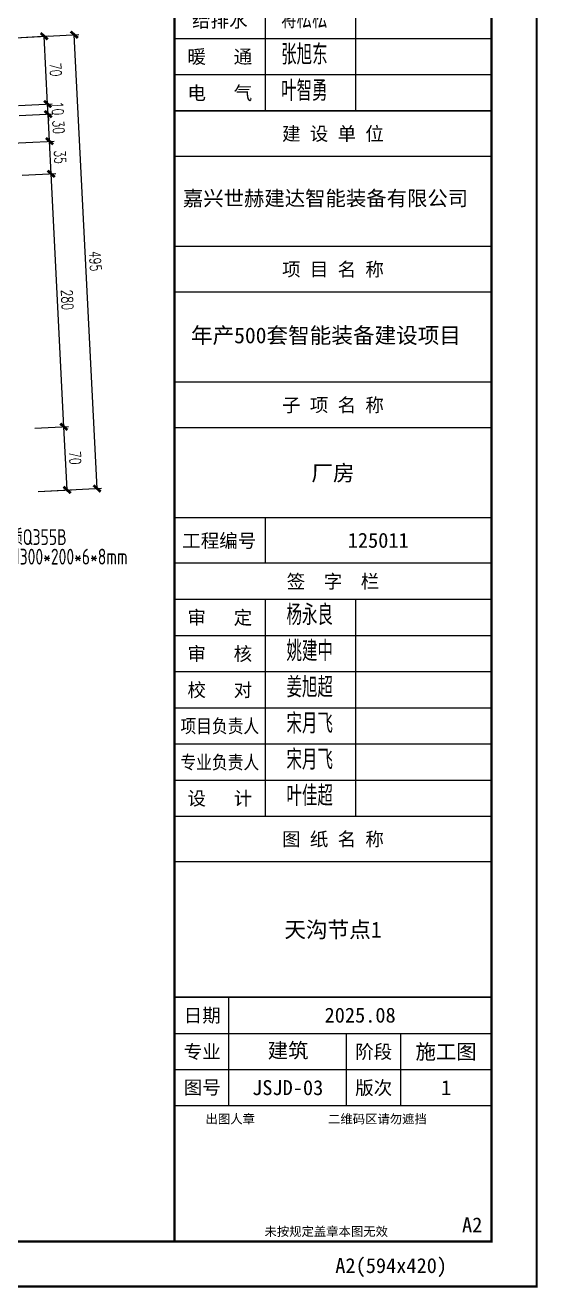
# Model space of a CAD drawing. Extents: x -599358 to 2865263, y -1062760 to 486533.
# Drawn here: x 118228 to 118794, y -728503 to -727107 of the extents above; entities that cross this region are included whole.
import ezdxf
from ezdxf.enums import TextEntityAlignment as Align

# ---------------------------------------------------------------- set-up
doc = ezdxf.new("R2010")
doc.units = 0
for name, color, linetype in [('0-cxFrame', 155, 'Continuous'), ('DIM', 173, 'Continuous'), ('qianming', 155, 'Continuous'), ('WZ', 2, 'Continuous')]:
    doc.layers.add(name, color=color, linetype=linetype)
doc.layers.add('0-cxText', color=131, linetype='Continuous', lineweight=25)
doc.styles.add('BZHZ', font='bzxw', dxfattribs={"width": 0.8, "bigfont": 'bzhz'})
doc.styles.add('cx_biaoti', font='')
doc.styles.add('cx_tuming', font='simhei.ttf')
doc.styles.add('cx_tuqian1', font='宋体.shx')
doc.styles.add('DHTEXT-1', font='romans.shx', dxfattribs={"width": 0.7, "bigfont": 'chinese.shx'})
doc.styles.add('jhz', font='TSSDENG.SHX', dxfattribs={"width": 0.75, "bigfont": 'TSSDCHN.SHX'})
doc.styles.add('黑体', font='simhei.ttf')
doc.styles.get('cx_biaoti').set_extended_font_data('SimSun')
doc.dimstyles.new('ZN5', dxfattribs={"dimscale": 5, "dimtxt": 2.5, "dimasz": 1.5, "dimexe": 1, "dimexo": 2, "dimgap": 0.9, "dimtad": 1, "dimdec": 0, "dimdsep": 46, "dimtxsty": 'DHTEXT-1', "dimblk": 'ARCHTICK', "dimcen": 2.5, "dimclrd": 173, "dimclre": 173, "dimclrt": 7, "dimazin": 2, "dimtfac": 1, "dimtix": 1, "dimtmove": 2, "dimatfit": 3, "dimfxl": 0, "dimarcsym": 0})

# ---------------------------------------------------------------- blocks, each defined once
blk = doc.blocks.new('_ArchTick')
at = {"color": 0, "linetype": 'ByBlock', "const_width": 0.4}
blk.add_lwpolyline([(-0.5, -0.5), (0.5, 0.5)], dxfattribs=at)
blk = doc.blocks.new('*D1813')
at = {"layer": 'Defpoints', "color": 0, "ltscale": 50, "transparency": 16777216}
for p in [(118256.7, -727271.4), (118214.6, -727273.5), (118228.7, -727553.1)]:
    blk.add_point(p, dxfattribs=at)
at = {"layer": 'DIM', "color": 173, "linetype": 'ByBlock', "lineweight": -2, "ltscale": 50, "transparency": 16777216}
for p, q in [((118224.6, -727273), (118261.7, -727271.1)), ((118270.7, -727551), (118256.7, -727271.4)), ((118238.7, -727552.6), (118275.7, -727550.8))]:
    blk.add_line(p, q, dxfattribs=at)
at = {"layer": 'DIM', "color": 173, "lineweight": -2, "ltscale": 50, "transparency": 16777216, "xscale": 7.5, "yscale": 7.5, "zscale": 7.5}
for p, rotation in [((118256.7, -727271.4), 92.88037755250852), ((118270.7, -727551), 272.8803775525085)]:
    blk.add_blockref('_ArchTick', p, dxfattribs=dict(at, rotation=rotation))
at = {"layer": 'DIM', "color": 7, "ltscale": 50, "transparency": 16777216, "insert": (118274.5, -727410.7), "char_height": 12.5, "attachment_point": 5, "rotation": 272.8804, "style": 'DHTEXT-1'}
blk.add_mtext('280', dxfattribs=at)
blk = doc.blocks.new('*D1814')
at = {"layer": 'Defpoints', "color": 0, "ltscale": 50, "transparency": 16777216}
for p in [(118254.9, -727235.3), (117979.4, -727249.2), (118214.6, -727273.5)]:
    blk.add_point(p, dxfattribs=at)
at = {"layer": 'DIM', "color": 173, "linetype": 'ByBlock', "lineweight": -2, "ltscale": 50, "transparency": 16777216}
for p, q in [((117989.4, -727248.7), (118259.9, -727235.1)), ((118256.7, -727271.4), (118254.9, -727235.3)), ((118224.6, -727273), (118261.7, -727271.1))]:
    blk.add_line(p, q, dxfattribs=at)
at = {"layer": 'DIM', "color": 173, "lineweight": -2, "ltscale": 50, "transparency": 16777216, "xscale": 7.5, "yscale": 7.5, "zscale": 7.5}
for p, rotation in [((118254.9, -727235.3), 92.88037755242077), ((118256.7, -727271.4), 272.8803775524208)]:
    blk.add_blockref('_ArchTick', p, dxfattribs=dict(at, rotation=rotation))
at = {"layer": 'DIM', "color": 7, "ltscale": 50, "transparency": 16777216, "insert": (118266.5, -727252.8), "char_height": 12.5, "attachment_point": 5, "rotation": 272.8804, "style": 'DHTEXT-1'}
blk.add_mtext('35', dxfattribs=at)
blk = doc.blocks.new('*D1815')
at = {"layer": 'Defpoints', "color": 0, "ltscale": 50, "transparency": 16777216}
for p in [(118211.3, -727207.5), (118253.4, -727205.4), (117979.4, -727249.2)]:
    blk.add_point(p, dxfattribs=at)
at = {"layer": 'DIM', "color": 173, "linetype": 'ByBlock', "lineweight": -2, "ltscale": 50, "transparency": 16777216}
for p, q in [((118221.3, -727207), (118258.4, -727205.1)), ((118254.9, -727235.3), (118253.4, -727205.4)), ((117989.4, -727248.7), (118259.9, -727235.1))]:
    blk.add_line(p, q, dxfattribs=at)
at = {"layer": 'DIM', "color": 173, "lineweight": -2, "ltscale": 50, "transparency": 16777216, "xscale": 7.5, "yscale": 7.5, "zscale": 7.5}
for p, rotation in [((118253.4, -727205.4), 92.88037755242077), ((118254.9, -727235.3), 272.8803775524208)]:
    blk.add_blockref('_ArchTick', p, dxfattribs=dict(at, rotation=rotation))
at = {"layer": 'DIM', "color": 7, "ltscale": 50, "transparency": 16777216, "insert": (118264.8, -727219.8), "char_height": 12.5, "attachment_point": 5, "rotation": 272.8804, "style": 'DHTEXT-1'}
blk.add_mtext('30', dxfattribs=at)
blk = doc.blocks.new('*D1816')
at = {"layer": 'Defpoints', "color": 0, "ltscale": 50, "transparency": 16777216}
for p in [(118210.8, -727196.3, 0), (118252.8, -727194.2), (118211.3, -727207.5)]:
    blk.add_point(p, dxfattribs=at)
at = {"layer": 'DIM', "color": 173, "linetype": 'ByBlock', "lineweight": -2, "ltscale": 50, "transparency": 16777216}
for p, q in [((118252.8, -727194.2), (118252.4, -727186.7)), ((118220.7, -727195.8), (118257.8, -727193.9)), ((118253.4, -727205.4), (118252.8, -727194.2)), ((118221.3, -727207), (118258.4, -727205.1)), ((118253.4, -727205.4), (118253.7, -727212.8))]:
    blk.add_line(p, q, dxfattribs=at)
at = {"layer": 'DIM', "color": 173, "lineweight": -2, "ltscale": 50, "transparency": 16777216, "xscale": 7.5, "yscale": 7.5, "zscale": 7.5}
for p, rotation in [((118252.8, -727194.2), 272.8803775524208), ((118253.4, -727205.4), 92.88037755242077)]:
    blk.add_blockref('_ArchTick', p, dxfattribs=dict(at, rotation=rotation))
at = {"layer": 'DIM', "color": 7, "ltscale": 50, "transparency": 16777216, "insert": (118263.8, -727199.2), "char_height": 12.5, "attachment_point": 5, "rotation": 272.8804, "style": 'DHTEXT-1'}
blk.add_mtext('10', dxfattribs=at)
blk = doc.blocks.new('*D1817')
at = {"layer": 'Defpoints', "color": 0, "ltscale": 50, "transparency": 16777216}
for p in [(118249, -727119.3), (118207, -727121.4, 0), (118210.8, -727196.3, 0)]:
    blk.add_point(p, dxfattribs=at)
at = {"layer": 'DIM', "color": 173, "linetype": 'ByBlock', "lineweight": -2, "ltscale": 50, "transparency": 16777216}
for p, q in [((118217, -727120.9), (118254, -727119)), ((118252.8, -727194.2), (118249, -727119.3)), ((118220.7, -727195.8), (118257.8, -727193.9))]:
    blk.add_line(p, q, dxfattribs=at)
at = {"layer": 'DIM', "color": 173, "lineweight": -2, "ltscale": 50, "transparency": 16777216, "xscale": 7.5, "yscale": 7.5, "zscale": 7.5}
for p, rotation in [((118249, -727119.3), 92.88037755242077), ((118252.8, -727194.2), 272.8803775524208)]:
    blk.add_blockref('_ArchTick', p, dxfattribs=dict(at, rotation=rotation))
at = {"layer": 'DIM', "color": 7, "ltscale": 50, "transparency": 16777216, "insert": (118261.6, -727156.2), "char_height": 12.5, "attachment_point": 5, "rotation": 272.8804, "style": 'DHTEXT-1'}
blk.add_mtext('70', dxfattribs=at)
blk = doc.blocks.new('*D1818')
at = {"layer": 'Defpoints', "color": 0, "ltscale": 50, "transparency": 16777216}
for p in [(118282.2, -727117.6), (118207, -727121.4, 0), (118232.2, -727623)]:
    blk.add_point(p, dxfattribs=at)
at = {"layer": 'DIM', "color": 173, "linetype": 'ByBlock', "lineweight": -2, "ltscale": 50, "transparency": 16777216}
for p, q in [((118217, -727120.9), (118287.2, -727117.4)), ((118307.4, -727619.3), (118282.2, -727117.6)), ((118242.2, -727622.5), (118312.4, -727619))]:
    blk.add_line(p, q, dxfattribs=at)
at = {"layer": 'DIM', "color": 173, "lineweight": -2, "ltscale": 50, "transparency": 16777216, "xscale": 7.5, "yscale": 7.5, "zscale": 7.5}
for p, rotation in [((118282.2, -727117.6), 92.88037755250687), ((118307.4, -727619.3), 272.8803775525069)]:
    blk.add_blockref('_ArchTick', p, dxfattribs=dict(at, rotation=rotation))
at = {"layer": 'DIM', "color": 7, "ltscale": 50, "transparency": 16777216, "insert": (118305.5, -727367.9), "char_height": 12.5, "attachment_point": 5, "rotation": 272.8804, "style": 'DHTEXT-1'}
blk.add_mtext('495', dxfattribs=at)
blk = doc.blocks.new('*D1819')
at = {"layer": 'Defpoints', "color": 0, "ltscale": 50, "transparency": 16777216}
for p in [(118270.7, -727551), (118228.7, -727553.1), (118232.2, -727623)]:
    blk.add_point(p, dxfattribs=at)
at = {"layer": 'DIM', "color": 173, "linetype": 'ByBlock', "lineweight": -2, "ltscale": 50, "transparency": 16777216}
for p, q in [((118238.7, -727552.6), (118275.7, -727550.8)), ((118274.3, -727620.9), (118270.7, -727551)), ((118242.2, -727622.5), (118279.3, -727620.7))]:
    blk.add_line(p, q, dxfattribs=at)
at = {"layer": 'DIM', "color": 173, "lineweight": -2, "ltscale": 50, "transparency": 16777216, "xscale": 7.5, "yscale": 7.5, "zscale": 7.5}
for p, rotation in [((118270.7, -727551), 92.88037755250375), ((118274.3, -727620.9), 272.8803775525037)]:
    blk.add_blockref('_ArchTick', p, dxfattribs=dict(at, rotation=rotation))
at = {"layer": 'DIM', "color": 7, "ltscale": 50, "transparency": 16777216, "insert": (118283.2, -727585.4), "char_height": 12.5, "attachment_point": 5, "rotation": 272.8804, "style": 'DHTEXT-1'}
blk.add_mtext('70', dxfattribs=at)
blk = doc.blocks.new('zjcx_lan_huiqian(Dragon)')
for p, q in [((-7000, -800), (0, -800)), ((-5000, -800), (-5000, -4800)), ((-3000, -800), (-3000, -4800)), ((-7000, -1600), (0, -1600)), ((-7000, -2400), (0, -2400)), ((-7000, -3200), (0, -3200)), ((-7000, -4000), (0, -4000))]:
    blk.add_line(p, q)
at = {"const_width": 30}
blk.add_lwpolyline([(-7000, 0), (0, 0)], dxfattribs=at)
blk.add_lwpolyline([(-7000, 0), (0, 0), (0, -4800), (-7000, -4800)], close=True, dxfattribs=at)
at = {"style": 'cx_biaoti'}
for s, p in [('会  签  栏', (-3500, -400)), ('建   筑', (-6000, -1200)), ('结   构', (-6000, -2000)), ('给排水', (-6000, -2800)), ('暖   通', (-6000, -3600)), ('电   气', (-6000, -4400))]:
    blk.add_text(s, height=300, dxfattribs=at).set_placement(p, align=Align.MIDDLE)
blk = doc.blocks.new('T-汇签(Dragon)')
at = {"layer": '0-cxFrame'}
blk.add_blockref('zjcx_lan_huiqian(Dragon)', (0, 0), dxfattribs=at)
at = {"layer": 'qianming', "style": 'BZHZ', "width": 0.8}
for s, p in [('黄岩峰', (-4132, -1132)), ('蒋松松', (-4132, -2732)), ('张旭东', (-4132, -3532)), ('叶智勇', (-4132, -4332))]:
    blk.add_text(s, height=450, dxfattribs=at).set_placement(p, align=Align.MIDDLE)
blk = doc.blocks.new('zjcx_lan_qianzi(Dragon)')
for p, q in [((-7000, 4800), (0, 4800)), ((-5000, 4800), (-5000, 0)), ((-3000, 4800), (-3000, 0)), ((-7000, 4000), (0, 4000)), ((-7000, 3200), (0, 3200)), ((-7000, 2400), (0, 2400)), ((-7000, 1600), (0, 1600)), ((-7000, 800), (0, 800))]:
    blk.add_line(p, q)
at = {"const_width": 30}
blk.add_lwpolyline([(-7000, 5600), (0, 5600)], dxfattribs=at)
blk.add_lwpolyline([(-7000, 5600), (0, 5600), (0, 0), (-7000, 0)], close=True, dxfattribs=at)
at = {"style": 'cx_biaoti'}
for s, p in [('签  字  栏', (-3500, 5200)), ('审   定', (-6000, 4400)), ('审   核', (-6000, 3600)), ('校   对', (-6000, 2800)), ('设   计', (-6000, 400))]:
    blk.add_text(s, height=300, dxfattribs=at).set_placement(p, align=Align.MIDDLE)
at = {"style": 'cx_biaoti', "width": 0.85}
for s, p in [('项目负责人', (-6000, 2000)), ('专业负责人', (-6000, 1200))]:
    blk.add_text(s, height=300, dxfattribs=at).set_placement(p, align=Align.MIDDLE)
blk = doc.blocks.new('T-签字(Dragon)')
at = {"layer": '0-cxFrame'}
blk.add_blockref('zjcx_lan_qianzi(Dragon)', (0, 0), dxfattribs=at)
at = {"layer": 'qianming', "style": 'BZHZ', "width": 0.8}
for s, p in [('杨永良', (-4014, 4478)), ('姚建中', (-4014, 3678)), ('姜旭超', (-4014, 2878)), ('宋月飞', (-4014, 2078)), ('宋月飞', (-4014, 1278)), ('叶佳超', (-4014, 478))]:
    blk.add_text(s, height=450, dxfattribs=at).set_placement(p, align=Align.MIDDLE)
blk = doc.blocks.new('zjcx_lan_tuming(Dragon)')
for p, q in [((-7000, 8400), (0, 8400)), ((-5800, 3000), (-5800, 5400)), ((-7000, 4600), (0, 4600)), ((-3200, 3000), (-3200, 4600)), ((-2000, 3000), (-2000, 4600)), ((-7000, 3800), (0, 3800))]:
    blk.add_line(p, q)
at = {"const_width": 30}
for points in [[(-7000, 9400), (0, 9400)], [(-7000, 5400), (0, 5400)], [(-7000, 3000), (0, 3000)], [(-7000, 0), (0, 0)]]:
    blk.add_lwpolyline(points, dxfattribs=at)
blk.add_lwpolyline([(-7000, 9400), (0, 9400), (0, 0), (-7000, 0)], close=True)
at = {"style": 'cx_biaoti'}
for s, p in [('图 纸 名 称', (-3500, 8900)), ('日期', (-6388, 5000)), ('专业', (-6388, 4200)), ('阶段', (-2600, 4200)), ('图号', (-6388, 3400)), ('版次', (-2600, 3400))]:
    blk.add_text(s, height=300, dxfattribs=at).set_placement(p, align=Align.MIDDLE)
for s, p in [('出图人章', (-6316, 2607)), ('二维码区请勿遮挡', (-3609, 2607)), ('未按规定盖章本图无效', (-5013, 120))]:
    blk.add_text(s, height=200, dxfattribs=at).set_placement(p)
blk = doc.blocks.new('T-图签(Dragon)')
blk.add_blockref('zjcx_lan_tuming(Dragon)', (0, 0))
at = {"color": 3, "style": 'cx_biaoti'}
for s, p in [('2025.08', (-2900, 5000)), ('建筑 ', (-4380, 4228)), ('施工图', (-1000, 4200))]:
    blk.add_text(s, height=330, dxfattribs=at).set_placement(p, align=Align.MIDDLE)
blk = doc.blocks.new('zjcx_lan_xiangmu(Dragon)')
for p, q in [((-7000, 9000), (0, 9000)), ((-7000, 6000), (0, 6000)), ((-7000, 3000), (0, 3000)), ((-5000, 1000), (-5000, 0))]:
    blk.add_line(p, q)
at = {"const_width": 30}
for points in [[(-7000, 10000), (0, 10000)], [(-7000, 7000), (0, 7000)], [(-7000, 7000), (0, 7000)], [(-7000, 4000), (0, 4000)], [(-7000, 4000), (0, 4000)], [(-7000, 1000), (0, 1000)], [(-7000, 0), (0, 0)]]:
    blk.add_lwpolyline(points, dxfattribs=at)
blk.add_lwpolyline([(-7000, 10000), (0, 10000), (0, 0), (-7000, 0)], close=True)
at = {"style": 'cx_biaoti'}
for s, p in [('建 设 单 位', (-3500, 9500)), ('项 目 名 称', (-3500, 6500)), ('子 项 名 称', (-3500, 3500)), ('工程编号', (-6013, 500))]:
    blk.add_text(s, height=300, dxfattribs=at).set_placement(p, align=Align.MIDDLE)
blk = doc.blocks.new('T-项目(Dragon)')
blk.add_blockref('zjcx_lan_xiangmu(Dragon)', (0, 0))
at = {"color": 3, "style": 'cx_tuming'}
for s, height, p in [('嘉兴世赫建达智能装备有限公司', 330, (-6816, 7901)), ('年产500套智能装备建设项目 ', 350, (-6638, 4859))]:
    blk.add_text(s, height=height, dxfattribs=at).set_placement(p)
blk = doc.blocks.new('zjcx_T2(Dragon)')
at = {"layer": '0-cxFrame', "const_width": 50}
blk.add_lwpolyline([(-7000, 40000), (0, 40000), (0, 0), (-7000, 0)], close=True, dxfattribs=at)
at = {"layer": '0-cxFrame'}
for name, p in [('T-汇签(Dragon)', (0, 29800)), ('T-项目(Dragon)', (0, 15000)), ('T-签字(Dragon)', (0, 9400)), ('T-图签(Dragon)', (0, 0))]:
    blk.add_blockref(name, p, dxfattribs=at)
blk = doc.blocks.new('TK22.A2 L(Dragon)')
at = {"layer": '0-cxFrame', "color": 7, "const_width": 0.5}
blk.add_lwpolyline([(0, 0), (-594, 0), (-594, 420), (0, 420)], close=True, dxfattribs=at)
at = {"layer": '0-cxFrame', "const_width": 0.5}
for points in [[(-80, 10), (-574, 10), (-574, 410), (-80, 410)], [(-10, 10), (-80, 10), (-80, 410), (-10, 410)]]:
    blk.add_lwpolyline(points, close=True, dxfattribs=at)
at = {"layer": '0-cxFrame', "xscale": 0.01, "yscale": 0.01, "zscale": 0.01}
blk.add_blockref('zjcx_T2(Dragon)', (-10, 10), dxfattribs=at)
at = {"style": '黑体', "flags": 4}
blk.add_attdef('图幅', text='', height=3.3, dxfattribs=at).set_placement((-40, 3), align=Align.RIGHT)
at = {"layer": '0-cxFrame', "style": '黑体'}
blk.add_text('(594x420)', height=3.3, dxfattribs=at).set_placement((-40, 3))
at = {"layer": '0-cxText', "flags": 4}
for tag, height, style, p in [('建设单位', 3.5, 'cx_tuming', (-45, 240)), ('项目名称', 3.5, 'cx_tuming', (-45, 210)), ('子项名称', 3.5, 'cx_tuming', (-45, 180)), ('工程编号', 3.3, 'cx_tuqian1', (-35, 165)), ('图名1', 3.5, 'cx_tuming', (-45, 87)), ('图名2', 3.5, 'cx_tuming', (-45, 79)), ('图名3', 3.5, 'cx_tuming', (-45, 71)), ('出图日期', 3.3, 'cx_tuqian1', (-39, 60)), ('专业', 3.3, 'cx_tuqian1', (-55, 52)), ('图号', 3.3, 'cx_tuqian1', (-55, 44)), ('版次', 3.3, 'cx_tuqian1', (-20, 44))]:
    blk.add_attdef(tag, text='', height=height, dxfattribs=dict(at, style=style)).set_placement(p, align=Align.MIDDLE)
at = {"layer": 'Defpoints', "color": 6, "flags": 4}
for tag, height, style, p in [('tufu', 3.3, '黑体', (-12, 12)), ('dwfname', 4, 'cx_tuqian1', (-80, 3))]:
    blk.add_attdef(tag, text='', height=height, dxfattribs=dict(at, style=style)).set_placement(p, align=Align.RIGHT)

msp = doc.modelspace()

# ---------------------------------------------------------------- block references
at = {"layer": '0-cxFrame'}
ref = msp.add_blockref('TK22.A2 L(Dragon)', (118793, -728501.7), dxfattribs=dict(at, xscale=5, yscale=5, zscale=5))
ref.add_attrib('子项名称', '厂房', dxfattribs={"layer": '0-cxText', "height": 17.5, "style": 'cx_tuming'}).set_placement((118568, -727601.7), align=Align.MIDDLE)
ref.add_attrib('图名2', '天沟节点1', dxfattribs={"layer": '0-cxText', "height": 17.5, "style": 'cx_tuming'}).set_placement((118568, -728106.7), align=Align.MIDDLE)
ref.add_attrib('工程编号', '125011', dxfattribs={"layer": '0-cxText', "height": 16.5, "style": 'cx_tuqian1'}).set_placement((118618, -727676.7), align=Align.MIDDLE)
ref.add_attrib('图号', 'JSJD-03', dxfattribs={"layer": '0-cxText', "height": 16.5, "style": 'cx_tuqian1'}).set_placement((118518, -728281.7), align=Align.MIDDLE)
ref.add_attrib('版次', '1', dxfattribs={"layer": '0-cxText', "height": 16.5, "style": 'cx_tuqian1'}).set_placement((118693, -728281.7), align=Align.MIDDLE)
ref.add_attrib('图幅', 'A2', dxfattribs={"layer": '0', "height": 16.5, "style": '黑体'}).set_placement((118593, -728486.7), align=Align.RIGHT)
ref.add_attrib('tufu', 'A2', dxfattribs={"layer": 'Defpoints', "color": 6, "height": 16.5, "style": '黑体'}).set_placement((118733, -728441.7), align=Align.RIGHT)

# ---------------------------------------------------------------- texts
at = {"layer": 'WZ', "style": 'jhz', "width": 0.75}
for s, p in [('300*150*4.5*6mmH型钢，材质Q355B', (118021.8, -727681.8)), ('（结构跨度＞9000mm的位置，天沟边H型钢采用300*200*6*8mm', (117940.6, -727703.4))]:
    msp.add_text(s, height=17.5, dxfattribs=at).set_placement(p)

# ---------------------------------------------------------------- dimensions: what is measured, and where the dimension line sits
at = {"layer": 'DIM', "ltscale": 50}
dim = msp.add_aligned_dim(p1=(118232.2, -727623), p2=(118207, -727121.4, 0), distance=-75.3, text='495', dimstyle='ZN5', dxfattribs=at)
dim.commit()
dim.dimension.update_dxf_attribs({"geometry": '*D1818', "text_midpoint": (118305.5, -727367.9)})
for base, p1, p2, text, picture, middle in [((118249, -727119.3), (118210.8, -727196.3, 0), (118207, -727121.4, 0), '70', '*D1817', (118261.6, -727156.2)), ((118252.8, -727194.2), (118211.3, -727207.5), (118210.8, -727196.3, 0), '10', '*D1816', (118263.8, -727199.2)), ((118254.9, -727235.3), (118214.6, -727273.5), (117979.4, -727249.2), '35', '*D1814', (118266.5, -727252.8))]:
    dim = msp.add_linear_dim(base=base, p1=p1, p2=p2, angle=272.8804, text=text, dimstyle='ZN5', dxfattribs=at)
    dim.commit()
    dim.dimension.update_dxf_attribs({"geometry": picture, "text_midpoint": middle})
dim = msp.add_linear_dim(base=(118253.4, -727205.4), p1=(117979.4, -727249.2), p2=(118211.3, -727207.5), angle=272.8804, dimstyle='ZN5', dxfattribs=at)
dim.commit()
dim.dimension.update_dxf_attribs({"geometry": '*D1815', "text_midpoint": (118264.8, -727219.8)})
for p1, p2, picture, middle in [((118228.7, -727553.1), (118214.6, -727273.5), '*D1813', (118274.5, -727410.7)), ((118232.2, -727623), (118228.7, -727553.1), '*D1819', (118283.2, -727585.4))]:
    dim = msp.add_aligned_dim(p1=p1, p2=p2, distance=-42.1, dimstyle='ZN5', dxfattribs=at)
    dim.commit()
    dim.dimension.update_dxf_attribs({"geometry": picture, "text_midpoint": middle})

doc.saveas('drawing.dxf')
